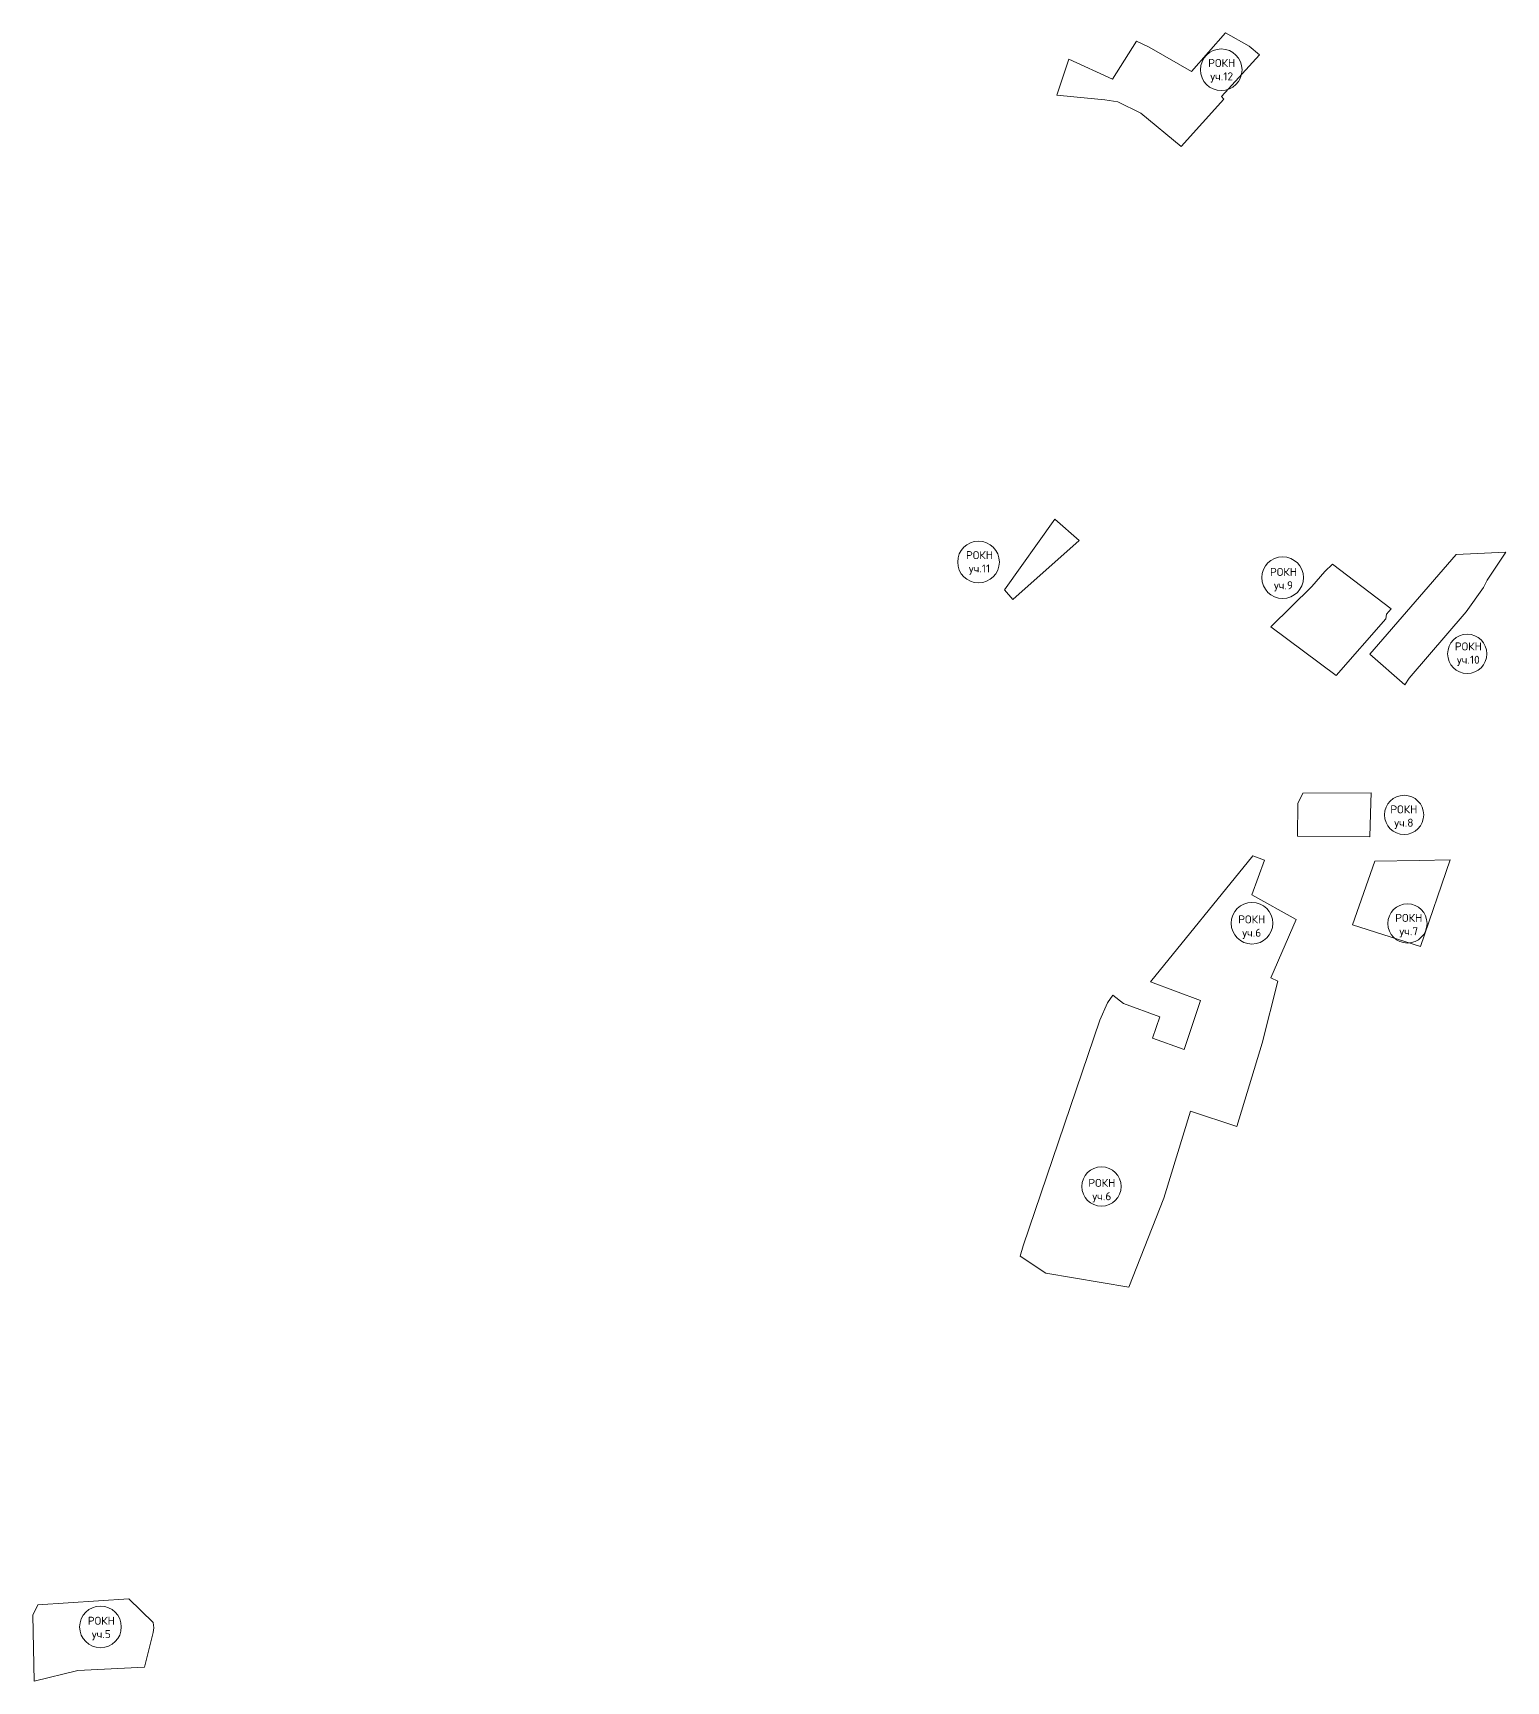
# Model space of a CAD drawing. Extents: x 1391442 to 1399821, y 354865 to 360836.
# Drawn here: x 1392259 to 1393460, y 356516 to 357862 of the extents above; entities that cross this region are included whole.
import ezdxf

# ---------------------------------------------------------------- set-up
doc = ezdxf.new("R2010")
doc.units = 0
doc.header["$MEASUREMENT"] = 0
doc.layers.add('РОКН', color=12, linetype='Continuous')
doc.styles.get("Standard").update_dxf_attribs({"font": 'simplex.shx'})

msp = doc.modelspace()

# ---------------------------------------------------------------- linework, layer by layer
at = {"layer": 'РОКН', "lineweight": 20}
for points in [[(1393195.3, 357769), (1393230, 357807.6), (1393228.1, 357809.8), (1393259.2, 357843.7), (1393250.7, 357850.9), (1393231.6, 357861.6), (1393203.7, 357830.2), (1393169.2, 357849.9), (1393158.8, 357855), (1393139.4, 357823.9), (1393103.6, 357840.2), (1393093.8, 357810.9), (1393107.7, 357809.5), (1393133.1, 357806.9), (1393143.7, 357805.3), (1393162.3, 357796), (1393195.3, 357769)], [(1393112.2, 357447.2), (1393058, 357399), (1393051.3, 357407), (1393092.3, 357464.7), (1393112.2, 357447.2)], [(1393112.2, 357447.2), (1393058, 357399), (1393051.3, 357407), (1393092.3, 357464.7), (1393112.2, 357447.2)], [(1393349.3, 357354.5), (1393377.9, 357329.5), (1393381.2, 357334.8), (1393427.9, 357389.2), (1393442, 357409), (1393444.9, 357414.8), (1393460.3, 357437.8), (1393419.6, 357435.9), (1393349.3, 357354.5)], [(1393268.5, 357376.7), (1393321.7, 357337.1), (1393362.3, 357383.4), (1393362.9, 357387.2), (1393366.6, 357391.6), (1393318.7, 357428.1), (1393312.4, 357421.9), (1393301.9, 357409.8), (1393268.5, 357376.7)], [(1393290.3, 357206), (1393349.3, 357205.5), (1393350, 357233.4), (1393350.2, 357241.3), (1393294.7, 357241.1), (1393290.5, 357232.7), (1393290.3, 357206)], [(1393063.9, 356863.2), (1393085, 356849.3), (1393152.6, 356837.8), (1393181.2, 356910.5), (1393203, 356981.5), (1393240.8, 356969.1), (1393261.3, 357037), (1393274.3, 357087.5), (1393268.4, 357090.2), (1393289.1, 357138), (1393253, 357158.2), (1393263.2, 357186.3), (1393253.9, 357190), (1393170.4, 357087.1), (1393211.1, 357071.9), (1393197.8, 357031.9), (1393172, 357041), (1393177.9, 357058.5), (1393148.3, 357069.5), (1393139.7, 357076.1), (1393135.2, 357069.8), (1393129, 357055.9), (1393066.3, 356871.5), (1393063.9, 356863.2)], [(1393353.3, 357185.6), (1393335.1, 357133.6), (1393390.5, 357115.8), (1393414.8, 357186.6), (1393389.5, 357186), (1393353.3, 357185.6)], [(1392262.5, 356578.6), (1392336.7, 356583.5), (1392356.6, 356564), (1392357.1, 356559.7), (1392356.7, 356556), (1392349.6, 356527.7), (1392295.3, 356524.8), (1392259.5, 356516.3), (1392258.6, 356570.1), (1392262.5, 356578.6)]]:
    msp.add_lwpolyline(points, dxfattribs=at)
at = {"layer": 'РОКН', "lineweight": 0}
for centre, radius in [((1393228, 357831.5), 17), ((1393030, 357429.7), 17), ((1393278.1, 357417), 17), ((1393428.7, 357354.8), 16), ((1393377.2, 357223.3), 16), ((1393253.1, 357134.9), 17), ((1393379.9, 357134.7), 16), ((1393130.3, 356920), 16), ((1392313.7, 356560.5), 17)]:
    msp.add_circle(centre, radius, dxfattribs=at)

# ---------------------------------------------------------------- texts
at = {"layer": 'РОКН', "char_height": 6.53, "width": 6.533, "attachment_point": 2}
for s, insert in [('РОКН\\Pуч.12', (1393228.4, 357840.3)), ('РОКН\\Pуч.11', (1393030.8, 357438.6)), ('РОКН\\Pуч.9', (1393278.8, 357424.9)), ('РОКН\\Pуч.10', (1393429.6, 357364.1)), ('РОКН\\Pуч.8', (1393377, 357231.1)), ('РОКН\\Pуч.6', (1393252.9, 357141.3)), ('РОКН\\Pуч.7', (1393381, 357142.5)), ('РОКН\\Pуч.6', (1393130.6, 356926.2)), ('РОКН\\Pуч.5', (1392314.4, 356568.8))]:
    msp.add_mtext(s, dxfattribs=dict(at, insert=insert))

doc.saveas('drawing.dxf')
